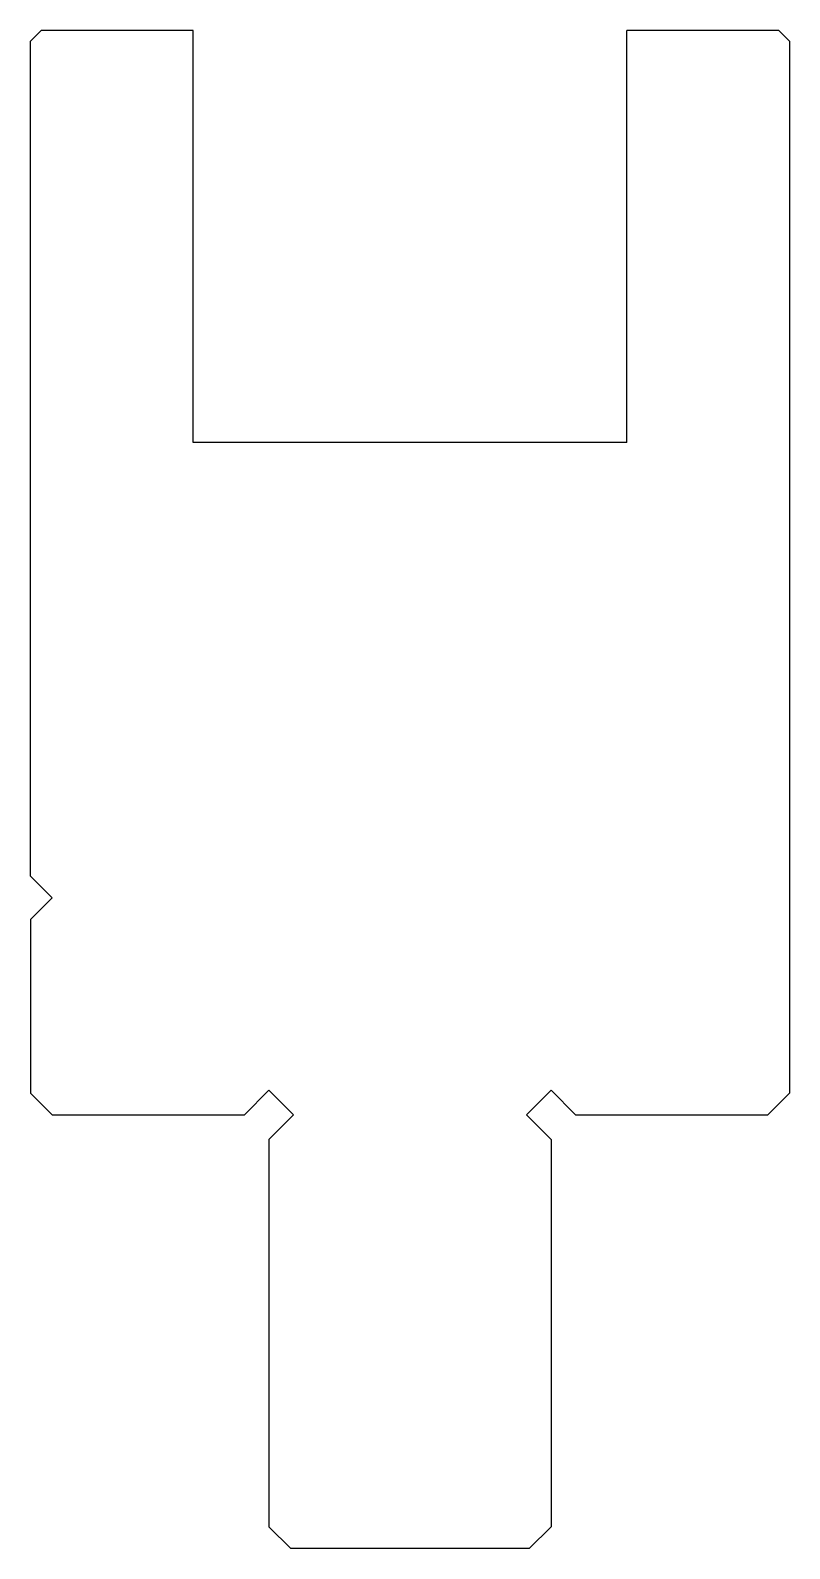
# Model space of a CAD drawing. Header units: metres. Extents: x 84 to 119, y 91.2 to 161.2.
import ezdxf

# ---------------------------------------------------------------- set-up
doc = ezdxf.new("R2010")
doc.units = ezdxf.units.M

msp = doc.modelspace()

# ---------------------------------------------------------------- linework, layer by layer
for p, q in [((84.045215, 160.725386), (84.545215, 161.225386)), ((91.545215, 161.225386), (84.545215, 161.225386)), ((91.545215, 142.225386), (91.545215, 161.225386)), ((118.545215, 161.225386), (111.545215, 161.225386)), ((111.545215, 142.225386), (111.545215, 161.225386)), ((119.045215, 160.725386), (118.545215, 161.225386)), ((84.045215, 122.225386), (84.045215, 160.725386)), ((119.045215, 160.725386), (119.045215, 112.225386)), ((111.545215, 142.225386), (91.545215, 142.225386)), ((84.045215, 122.225386), (85.045215, 121.225386)), ((84.045215, 120.225386), (85.045215, 121.225386)), ((84.045215, 120.225386), (84.045215, 112.225386)), ((84.045215, 120.225386), (84.045215, 112.225386)), ((84.045215, 112.225386), (85.045215, 111.225386)), ((93.913844, 111.225386), (95.045215, 112.356757)), ((96.176586, 111.225386), (95.045215, 112.356757)), ((106.913844, 111.225386), (108.045215, 112.356757)), ((109.176586, 111.225386), (108.045215, 112.356757)), ((119.045215, 112.225386), (118.045215, 111.225386)), ((85.045215, 111.225386), (93.913844, 111.225386)), ((95.045215, 110.094015), (96.176586, 111.225386)), ((108.045215, 110.094015), (106.913844, 111.225386)), ((109.176586, 111.225386), (118.045215, 111.225386)), ((95.045215, 110.094015), (95.045215, 92.225386)), ((108.045215, 110.094015), (108.045215, 92.225386)), ((96.045215, 91.225386), (95.045215, 92.225386)), ((107.045215, 91.225386), (108.045215, 92.225386)), ((107.045215, 91.225386), (96.045215, 91.225386))]:
    msp.add_line(p, q)

doc.saveas('drawing.dxf')
